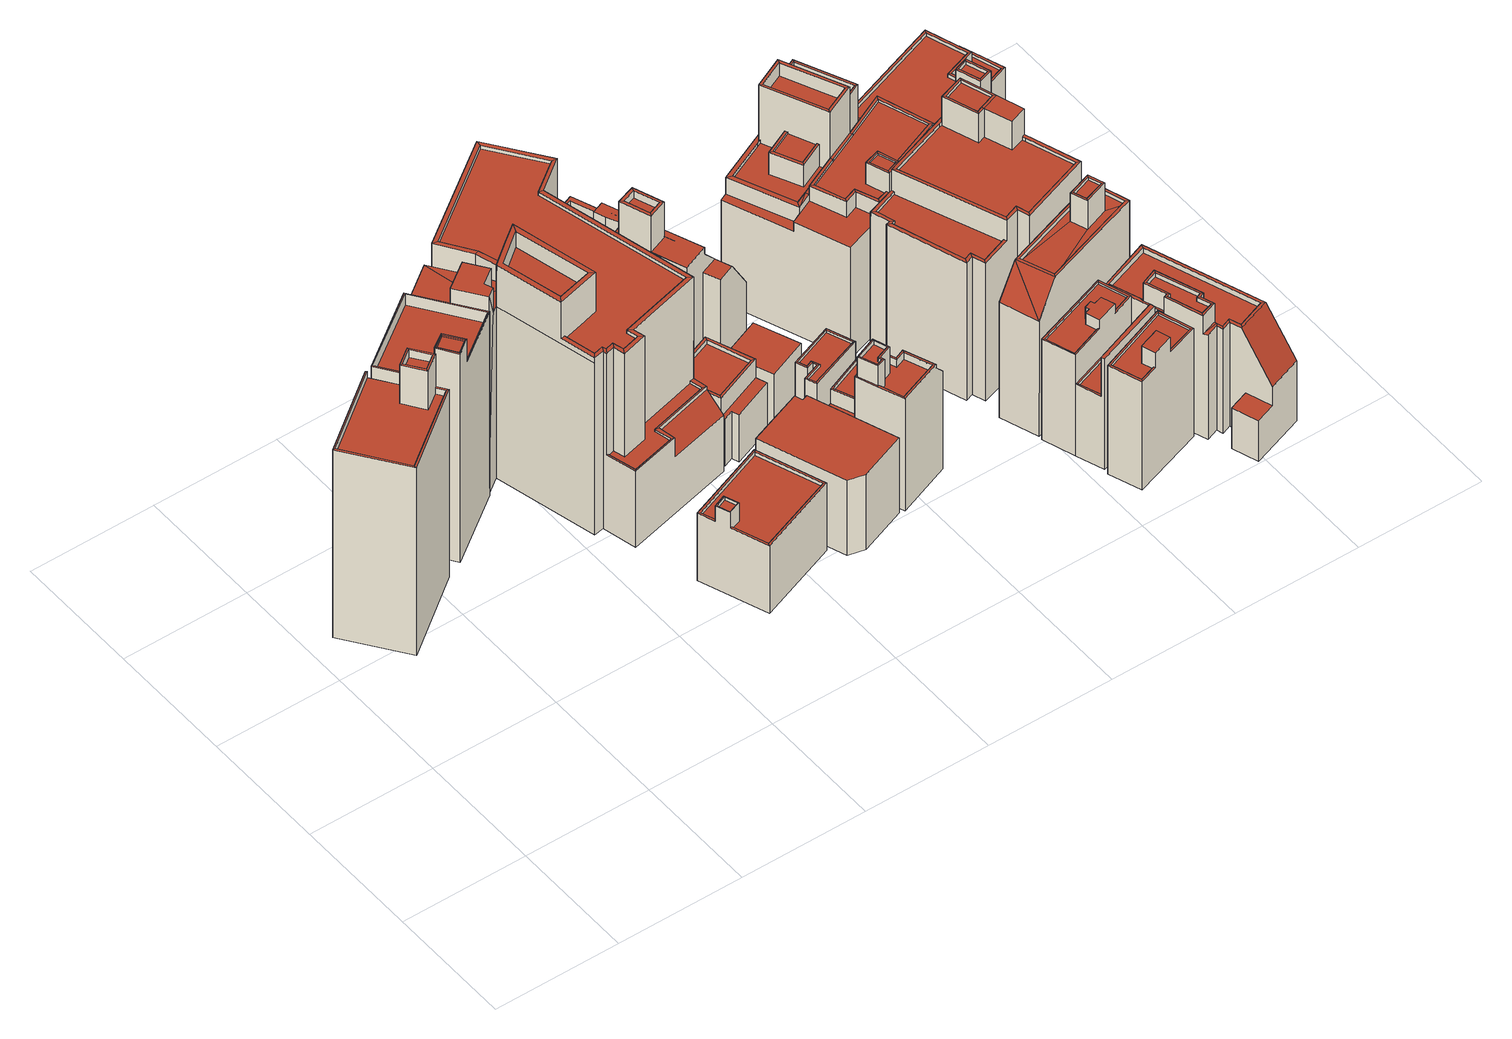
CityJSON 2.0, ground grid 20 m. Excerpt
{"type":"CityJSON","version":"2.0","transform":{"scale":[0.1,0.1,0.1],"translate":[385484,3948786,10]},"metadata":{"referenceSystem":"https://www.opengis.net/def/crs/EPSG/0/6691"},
"CityObjects":{
"building1":{"type":"Building","attributes":{"class":3002,"usage":401,"measuredHeight":33.9,"storeysAboveGround":9,"storeysBelowGround":0,"prefecture":13,"city":13103,"footprintArea":170.11,"fireproofType":1001,"coverageRatio":80,"floorAreaRatio":700,"surveyYear":2021,"urbanPlanType":21,"areaClassificationType":22,"landUseType":212,"districts":"10","detailedUsage":"1210","floodRisk_description":10,"floodRisk_rank":1,"floodRisk_depth":0.01,"floodRisk_adminType":2,"floodRisk_scale":2},"geometry":[{"type":"Solid","lod":"2","boundaries":[[[[0,1,2,3]],[[4,5,6,7]],[[8,9,10,11]],[[12,13,14,15]],[[16,17,18,19,20,21,22,23]],[[7,6,9,8]],[[11,10,5,4]],[[24,25,26,27]],[[28,29,30,31]],[[31,30,12,15]],[[29,28,32,33]],[[5,25,24,6]],[[12,23,22,13]],[[2,1,15,14]],[[10,26,25,5]],[[30,16,23,12]],[[11,4,20,19]],[[1,0,31,15]],[[2,14,13,22,21,7,8,32,28,3]],[[4,7,21,20]],[[19,18,33,32,8,11]],[[9,27,26,10]],[[6,24,27,9]],[[0,3,28,31]],[[33,18,17,29]],[[29,17,16,30]]]],"semantics":{"surfaces":[{"type":"GroundSurface"},{"type":"RoofSurface"},{"type":"WallSurface"}],"values":[[0,1,1,1,1,1,1,1,1,1,1,2,2,2,2,2,2,2,2,2,2,2,2,2,2,2]]}}]},
"building2":{"type":"Building","attributes":{"class":3002,"usage":401,"measuredHeight":31.7,"storeysAboveGround":10,"storeysBelowGround":0,"prefecture":13,"city":13103,"footprintArea":164.44,"fireproofType":1001,"coverageRatio":80,"floorAreaRatio":700,"surveyYear":2021,"urbanPlanType":21,"areaClassificationType":22,"landUseType":212,"districts":"10","detailedUsage":"1210","floodRisk_description":10,"floodRisk_rank":1,"floodRisk_depth":0.04,"floodRisk_adminType":2,"floodRisk_scale":2},"geometry":[{"type":"Solid","lod":"2","boundaries":[[[[34,35,36,37,38,39]],[[40,41,42,43]],[[44,45,46,47]],[[48,49,50,51,52,53,54]],[[55,56,44,41]],[[43,42,47,46]],[[41,44,47,42]],[[57,55,41,40]],[[56,58,45,44]],[[59,60,61,62,63,64,65,66,67,68]],[[45,40,43,46]],[[58,57,40,45]],[[67,48,54,68]],[[55,61,60,52,51,56]],[[38,37,65,64]],[[36,50,49,66,65,37]],[[38,64,63,39]],[[34,39,63,62]],[[51,50,58,56]],[[35,34,62,61,55,57]],[[50,36,35,57,58]],[[49,48,67,66]],[[59,68,54,53]],[[52,60,59,53]]]],"semantics":{"surfaces":[{"type":"GroundSurface"},{"type":"RoofSurface"},{"type":"WallSurface"}],"values":[[0,1,1,1,1,1,1,1,1,1,1,1,2,2,2,2,2,2,2,2,2,2,2,2]]}}]},
"building3":{"type":"Building","attributes":{"class":3002,"usage":401,"measuredHeight":12.1,"storeysAboveGround":3,"storeysBelowGround":0,"prefecture":13,"city":13103,"footprintArea":152.52,"fireproofType":1001,"coverageRatio":60,"floorAreaRatio":400,"surveyYear":2021,"urbanPlanType":21,"areaClassificationType":22,"landUseType":212,"districts":"6","detailedUsage":"1210","floodRisk_description":10,"floodRisk_rank":1,"floodRisk_depth":0.01,"floodRisk_adminType":2,"floodRisk_scale":2},"geometry":[{"type":"Solid","lod":"2","boundaries":[[[[69,70,71,72]],[[73,74,75,76]],[[77,78,79,80]],[[81,82,83,84,85,86,87,88]],[[89,90,91,92]],[[93,94,95,96]],[[97,98,99,100]],[[94,93,101,102]],[[76,75,78,77]],[[80,79,74,73]],[[102,101,90,89]],[[91,103,104,92]],[[72,71,94,102]],[[79,100,99,74]],[[91,87,86,103]],[[104,73,76,95,94,71,70,92]],[[75,98,97,78]],[[96,95,76,77,84,83]],[[93,82,81,101]],[[90,88,87,91]],[[69,72,102,89]],[[78,97,100,79]],[[103,86,85,80,73,104]],[[101,81,88,90]],[[85,84,77,80]],[[70,69,89,92]],[[96,83,82,93]],[[74,99,98,75]]]],"semantics":{"surfaces":[{"type":"GroundSurface"},{"type":"RoofSurface"},{"type":"WallSurface"}],"values":[[0,1,1,1,1,1,1,1,1,1,1,1,2,2,2,2,2,2,2,2,2,2,2,2,2,2,2,2]]}}]},
"building4":{"type":"Building","attributes":{"class":3002,"usage":401,"measuredHeight":31.7,"storeysAboveGround":8,"storeysBelowGround":0,"prefecture":13,"city":13103,"footprintArea":718.17,"fireproofType":1001,"coverageRatio":80,"floorAreaRatio":700,"surveyYear":2021,"urbanPlanType":21,"areaClassificationType":22,"landUseType":212,"districts":"10","detailedUsage":"1210","floodRisk_description":10,"floodRisk_rank":1,"floodRisk_depth":0.03,"floodRisk_adminType":2,"floodRisk_scale":2},"geometry":[{"type":"Solid","lod":"2","boundaries":[[[[105,106,107,108,109,110]],[[106,111,112,113,114,115,116,117,118,119,107]],[[120,121,122,123]],[[124,125,126,127]],[[128,129,130,131]],[[132,133,134,135]],[[136,124,127,137]],[[138,139,140,141]],[[142,143,144,145,146,147,148,149,150,151,152,153,154,155,156,157,158]],[[125,159,160,126]],[[161,162,163,164]],[[163,165,166,164]],[[167,168,123,122]],[[169,121,170]],[[171,136,137,172]],[[139,173,174,175,176,177,140]],[[129,178,179,130]],[[161,180,181,162]],[[182,183,184,185]],[[120,186,187,170,121]],[[165,188,189,166]],[[190,191,192,193]],[[194,195,196,197,198,199,200,201,202,203]],[[204,205,206,207]],[[182,208,209,183]],[[133,171,172,134]],[[191,210,211,192]],[[178,132,135,179]],[[174,138,141,175]],[[212,213,214,215]],[[184,190,193,185]],[[216,217,218,219,220,221]],[[188,128,131,189]],[[213,191,190,214]],[[118,122,121,169,119]],[[128,188,194,203]],[[184,215,214,190]],[[146,180,161,147]],[[115,114,222,170]],[[107,119,169,223]],[[192,211,200,199]],[[177,176,224]],[[216,221,187,186]],[[109,108,125,124]],[[137,157,156,172]],[[203,202,129,128]],[[193,192,199,198]],[[216,186,120,217]],[[174,173,204,207]],[[140,181,180,146,145,141]],[[222,114,113,163,162]],[[110,109,124,136]],[[223,159,125,108,107]],[[225,169,170,177,224]],[[149,148,164,166]],[[116,115,170,187]],[[218,217,120,123]],[[176,175,159,224]],[[187,220,116]],[[152,151,131,130]],[[174,207,206,138]],[[159,225,224]],[[156,155,134,172]],[[150,149,166,189]],[[138,206,205,139]],[[182,185,197,196]],[[215,184,183,112,111,212]],[[139,205,204,173]],[[187,221,220]],[[118,117,167,122]],[[142,158,127,126]],[[201,200,211,210,132,178]],[[160,175,144,143]],[[106,105,171,133]],[[179,153,152,130]],[[150,189,131,151]],[[202,201,178,129]],[[218,123,168,219]],[[209,165,163,113,112,183]],[[196,195,208,182]],[[170,222,162,181,140,177]],[[185,193,198,197]],[[154,153,179,135]],[[220,219,168,167,117,116]],[[105,110,136,171]],[[126,160,143,142]],[[148,147,161,164]],[[145,144,175,141]],[[111,106,133,132,210,191,213,212]],[[175,160,159]],[[155,154,135,134]],[[137,127,158,157]],[[223,169,225,159]],[[208,195,194,188,165,209]]]],"semantics":{"surfaces":[{"type":"GroundSurface"},{"type":"RoofSurface"},{"type":"WallSurface"}],"values":[[0,0,1,1,1,1,1,1,1,1,1,1,1,1,1,1,1,1,1,1,1,1,1,1,1,1,1,1,1,1,1,1,1,2,2,2,2,2,2,2,2,2,2,2,2,2,2,2,2,2,2,2,2,2,2,2,2,2,2,2,2,2,2,2,2,2,2,2,2,2,2,2,2,2,2,2,2,2,2,2,2,2,2,2,2,2,2,2,2,2,2,2,2,2]]}}]},
"building5":{"type":"Building","attributes":{"class":3002,"usage":413,"measuredHeight":15.1,"storeysAboveGround":4,"storeysBelowGround":1,"prefecture":13,"city":13103,"footprintArea":154.56,"fireproofType":1001,"coverageRatio":80,"floorAreaRatio":500,"surveyYear":2021,"urbanPlanType":21,"areaClassificationType":22,"landUseType":211,"districts":"10","detailedUsage":"1230","floodRisk_description":10,"floodRisk_rank":1,"floodRisk_depth":0.01,"floodRisk_adminType":2,"floodRisk_scale":2},"geometry":[{"type":"Solid","lod":"2","boundaries":[[[[226,227,228,229,230,231,232]],[[233,234,235,236,237,238,239]],[[231,230,239,238]],[[230,229,233,239]],[[229,228,234,233]],[[228,227,235,234]],[[226,232,237,236]],[[227,226,236,235]],[[232,231,238,237]]]],"semantics":{"surfaces":[{"type":"GroundSurface"},{"type":"RoofSurface"},{"type":"WallSurface"}],"values":[[0,1,2,2,2,2,2,2,2]]}}]},
"building6":{"type":"Building","attributes":{"class":9999,"usage":461,"measuredHeight":10.4,"storeysAboveGround":9999,"storeysBelowGround":9999,"prefecture":13,"city":13103,"footprintArea":-9999,"fireproofType":1011,"coverageRatio":80,"floorAreaRatio":500,"surveyYear":1,"urbanPlanType":21,"areaClassificationType":22,"landUseType":212,"districts":"10","detailedUsage":"0"},"geometry":[{"type":"Solid","lod":"2","boundaries":[[[[240,241,242,243]],[[244,245,246,247]],[[248,249,250,251,252,253]],[[253,252,245,244,242,241]],[[250,247,246,251]],[[241,240,248,253]],[[247,250,249,243,242,244]],[[240,243,249,248]],[[251,246,245,252]]]],"semantics":{"surfaces":[{"type":"GroundSurface"},{"type":"RoofSurface"},{"type":"WallSurface"}],"values":[[0,1,1,2,2,2,2,2,2]]}}]},
"building7":{"type":"Building","attributes":{"class":9999,"usage":461,"measuredHeight":16.3,"storeysAboveGround":9999,"storeysBelowGround":9999,"prefecture":13,"city":13103,"footprintArea":-9999,"fireproofType":1011,"coverageRatio":80,"floorAreaRatio":700,"surveyYear":1,"urbanPlanType":21,"areaClassificationType":22,"landUseType":212,"districts":"10","detailedUsage":"0"},"geometry":[{"type":"Solid","lod":"2","boundaries":[[[[254,255,256,257]],[[258,259,260,261]],[[258,262,263,259]],[[264,265,263,262]],[[266,267,268,269]],[[261,260,265,264]],[[259,269,268,260]],[[263,266,269,259]],[[260,268,267,265]],[[265,267,266,263]],[[254,257,258,261]],[[256,255,264,262]],[[257,256,262,258]],[[255,254,261,264]]]],"semantics":{"surfaces":[{"type":"GroundSurface"},{"type":"RoofSurface"},{"type":"WallSurface"}],"values":[[0,1,1,1,1,1,2,2,2,2,2,2,2,2]]}}]},
"building8":{"type":"Building","attributes":{"class":3002,"usage":411,"measuredHeight":11.4,"storeysAboveGround":3,"storeysBelowGround":0,"prefecture":13,"city":13103,"footprintArea":77.9,"fireproofType":1001,"coverageRatio":80,"floorAreaRatio":500,"surveyYear":2021,"urbanPlanType":21,"areaClassificationType":22,"landUseType":211,"districts":"10","detailedUsage":"1310"},"geometry":[{"type":"Solid","lod":"2","boundaries":[[[[270,271,272,273,274,275]],[[276,277,278,279,280,281]],[[282,283,284,285]],[[286,287,288,289]],[[285,284,287,286]],[[290,291,292,293]],[[289,288,283,282]],[[271,289,282,276,281,272]],[[288,290,293,283]],[[273,272,281,280]],[[276,282,285,277]],[[287,291,290,288]],[[284,292,291,287]],[[271,270,286,289]],[[275,274,279,278]],[[286,270,275,278,277,285]],[[274,273,280,279]],[[283,293,292,284]]]],"semantics":{"surfaces":[{"type":"GroundSurface"},{"type":"RoofSurface"},{"type":"WallSurface"}],"values":[[0,1,1,1,1,1,1,2,2,2,2,2,2,2,2,2,2,2]]}}]},
"building9":{"type":"Building","attributes":{"class":3002,"usage":401,"measuredHeight":17.4,"storeysAboveGround":6,"storeysBelowGround":1,"prefecture":13,"city":13103,"footprintArea":53.64,"fireproofType":1001,"coverageRatio":80,"floorAreaRatio":700,"surveyYear":2021,"urbanPlanType":21,"areaClassificationType":22,"landUseType":212,"districts":"10","detailedUsage":"1210","floodRisk_description":10,"floodRisk_rank":1,"floodRisk_depth":0.04,"floodRisk_adminType":2,"floodRisk_scale":2},"geometry":[{"type":"Solid","lod":"2","boundaries":[[[[294,295,296,297,298,299]],[[300,301,302,303]],[[304,305,306,307]],[[307,306,308,309]],[[310,311,312,313,314,315,316,317,318,319]],[[320,304,307,321]],[[313,308,306,305,314]],[[296,295,301,300]],[[312,309,308,313]],[[310,303,302]],[[309,312,311,307]],[[295,294,317,316,302,301]],[[300,303,310,297,296]],[[314,305,304,320,322,315]],[[294,299,318,317]],[[321,310,302,316,315,322,320]],[[299,298,319,318]],[[310,319,298,297]],[[307,311,310,321]]]],"semantics":{"surfaces":[{"type":"GroundSurface"},{"type":"RoofSurface"},{"type":"WallSurface"}],"values":[[0,1,1,1,1,1,2,2,2,2,2,2,2,2,2,2,2,2,2]]}}]},
"building10":{"type":"Building","attributes":{"class":3002,"usage":401,"measuredHeight":23.3,"storeysAboveGround":8,"storeysBelowGround":1,"prefecture":13,"city":13103,"footprintArea":172.93,"fireproofType":1001,"coverageRatio":80,"floorAreaRatio":700,"surveyYear":2021,"urbanPlanType":21,"areaClassificationType":22,"landUseType":212,"districts":"10","detailedUsage":"1210","floodRisk_description":10,"floodRisk_rank":1,"floodRisk_depth":0.04,"floodRisk_adminType":2,"floodRisk_scale":2},"geometry":[{"type":"Solid","lod":"2","boundaries":[[[[323,324,325,326,327,328,329,330,331]],[[332,333,334,335]],[[336,337,338,339]],[[340,341,342,343,344,345,346]],[[347,348,349,350]],[[344,351,352,345]],[[335,334,348,347]],[[353,339,338,354]],[[350,349,333,332]],[[355,356,357,358]],[[359,360,361,342,341]],[[337,362,363,338]],[[339,364,336]],[[365,340,346,366,352,351]],[[353,354,327,326]],[[332,335,345,352]],[[333,349,358,357]],[[330,329,343,342]],[[363,362,359,341,340,365]],[[335,347,346,345]],[[356,355,348,334]],[[325,324,336,364]],[[350,332,352,366]],[[323,331,361,360]],[[353,326,325,364,339]],[[329,328,351,344,343]],[[360,359,362,337,336,324,323]],[[354,338,363,365,351,328,327]],[[331,330,342,361]],[[347,350,366,346]],[[349,348,355,358]],[[357,356,334,333]]]],"semantics":{"surfaces":[{"type":"GroundSurface"},{"type":"RoofSurface"},{"type":"WallSurface"}],"values":[[0,1,1,1,1,1,1,1,1,1,1,1,1,1,2,2,2,2,2,2,2,2,2,2,2,2,2,2,2,2,2,2]]}}]},
"building11":{"type":"Building","attributes":{"class":3002,"usage":413,"measuredHeight":15.3,"storeysAboveGround":5,"storeysBelowGround":0,"prefecture":13,"city":13103,"footprintArea":41.5,"fireproofType":1001,"coverageRatio":80,"floorAreaRatio":500,"surveyYear":2021,"urbanPlanType":21,"areaClassificationType":22,"landUseType":211,"districts":"10","detailedUsage":"1230","floodRisk_description":10,"floodRisk_rank":1,"floodRisk_depth":0.02,"floodRisk_adminType":2,"floodRisk_scale":2},"geometry":[{"type":"Solid","lod":"2","boundaries":[[[[367,368,369,370,371,372,373,374]],[[375,376,377,378]],[[379,380,381,382]],[[382,381,383,384]],[[385,386,380,379]],[[387,388,389,390,391,392,393,394]],[[378,377,395,396]],[[396,395,386,385]],[[397,398,376,375]],[[397,384,383,398]],[[395,387,394,386]],[[386,394,393,380]],[[374,373,385,379]],[[383,391,390,398]],[[372,371,378,396]],[[367,374,379,382]],[[398,390,389,376]],[[368,367,382,384]],[[371,370,375,378]],[[377,388,387,395]],[[369,368,384,397]],[[370,369,397,375]],[[373,372,396,385]],[[376,389,388,377]],[[381,392,391,383]],[[380,393,392,381]]]],"semantics":{"surfaces":[{"type":"GroundSurface"},{"type":"RoofSurface"},{"type":"WallSurface"}],"values":[[0,1,1,1,1,1,1,1,1,1,2,2,2,2,2,2,2,2,2,2,2,2,2,2,2,2]]}}]},
"building12":{"type":"Building","attributes":{"class":9999,"usage":461,"measuredHeight":12.4,"storeysAboveGround":9999,"storeysBelowGround":9999,"prefecture":13,"city":13103,"footprintArea":-9999,"fireproofType":1011,"coverageRatio":80,"floorAreaRatio":500,"surveyYear":1,"urbanPlanType":21,"areaClassificationType":22,"landUseType":212,"districts":"10","detailedUsage":"0","floodRisk_description":10,"floodRisk_rank":1,"floodRisk_depth":0.02,"floodRisk_adminType":2,"floodRisk_scale":2},"geometry":[{"type":"Solid","lod":"2","boundaries":[[[[399,400,401,402,403,404,405,406,407,408,409,410,411,412,413,414,415,416,417,418]],[[417,416,419,420,407,406,405,404,403,402,401,400,399,418]],[[421,419,416,415,414,413]],[[421,413,412,422]],[[422,412,411,410,409,408,407,420]],[[423,424,425,426]],[[427,428,429,430]],[[431,432,433,434]],[[430,429,432,431]],[[435,436,437,438]],[[434,433,428,427]],[[432,437,436,433]],[[428,435,438,429]],[[421,422,427,430]],[[421,430,431,424,423,419]],[[429,438,437,432]],[[425,424,431,434]],[[433,436,435,428]],[[420,419,423,426]],[[427,422,420,426,425,434]]]],"semantics":{"surfaces":[{"type":"GroundSurface"},{"type":"RoofSurface"},{"type":"WallSurface"}],"values":[[0,0,0,0,0,1,1,1,1,1,1,2,2,2,2,2,2,2,2,2]]}}]},
"building13":{"type":"Building","attributes":{"class":3002,"usage":413,"measuredHeight":19.5,"storeysAboveGround":6,"storeysBelowGround":1,"prefecture":13,"city":13103,"footprintArea":70.13,"fireproofType":1001,"coverageRatio":80,"floorAreaRatio":500,"surveyYear":2021,"urbanPlanType":21,"areaClassificationType":22,"landUseType":211,"districts":"10","detailedUsage":"1230","floodRisk_description":10,"floodRisk_rank":1,"floodRisk_depth":0.01,"floodRisk_adminType":2,"floodRisk_scale":2},"geometry":[{"type":"Solid","lod":"2","boundaries":[[[[439,440,441,442,443,444,445]],[[446,447,448,449]],[[450,451,452,453,454,455]],[[456,457,458,459,460,461]],[[462,463,464,465]],[[466,467,468]],[[469,470,457,456]],[[471,472,473,464,463,474]],[[475,476,461,460]],[[462,465,477,478]],[[468,479,466]],[[480,481,482,483]],[[474,476,475,471]],[[484,483,482,485]],[[449,448,486,487]],[[488,489,490,491,492,493,494,495,496,497,498,499]],[[487,486,481,480]],[[478,477,470,469]],[[484,485,447,446]],[[494,493,484,446]],[[482,451,450,485]],[[458,496,495,459]],[[472,491,490,473]],[[445,444,468,467]],[[447,455,454,448]],[[462,478,479,443,442]],[[441,440,476,474,463]],[[486,453,452,481]],[[477,499,498,470]],[[457,497,496,458]],[[459,495,494,446,449,460]],[[485,450,455,447]],[[487,480,471,475]],[[440,439,456,461,476]],[[456,439,445,467,466,469]],[[473,490,489,464]],[[464,489,488,465]],[[448,454,453,486]],[[449,487,475,460]],[[442,441,463,462]],[[465,488,499,477]],[[479,478,469,466]],[[468,444,443,479]],[[492,491,472,471,480,483]],[[493,492,483,484]],[[481,452,451,482]],[[470,498,497,457]]]],"semantics":{"surfaces":[{"type":"GroundSurface"},{"type":"RoofSurface"},{"type":"WallSurface"}],"values":[[0,1,1,1,1,1,1,1,1,1,1,1,1,1,1,1,1,1,1,2,2,2,2,2,2,2,2,2,2,2,2,2,2,2,2,2,2,2,2,2,2,2,2,2,2,2,2]]}}]},
"building14":{"type":"Building","attributes":{"class":3001,"usage":413,"measuredHeight":9.6,"storeysAboveGround":2,"storeysBelowGround":0,"prefecture":13,"city":13103,"footprintArea":46.14,"fireproofType":1001,"coverageRatio":80,"floorAreaRatio":500,"surveyYear":2021,"urbanPlanType":21,"areaClassificationType":22,"landUseType":211,"districts":"10","detailedUsage":"1230","floodRisk_description":10,"floodRisk_rank":1,"floodRisk_depth":0.02,"floodRisk_adminType":2,"floodRisk_scale":2},"geometry":[{"type":"Solid","lod":"2","boundaries":[[[[500,501,502,503]],[[504,505,506,507]],[[502,501,504,507]],[[500,503,506,505]],[[503,502,507,506]],[[501,500,505,504]]]],"semantics":{"surfaces":[{"type":"GroundSurface"},{"type":"RoofSurface"},{"type":"WallSurface"}],"values":[[0,1,2,2,2,2]]}}]},
"building15":{"type":"Building","attributes":{"class":3002,"usage":402,"measuredHeight":13.2,"storeysAboveGround":4,"storeysBelowGround":0,"prefecture":13,"city":13103,"footprintArea":53.34,"fireproofType":1001,"coverageRatio":80,"floorAreaRatio":500,"surveyYear":2021,"urbanPlanType":21,"areaClassificationType":22,"landUseType":212,"districts":"10","detailedUsage":"1242","floodRisk_description":10,"floodRisk_rank":1,"floodRisk_depth":0.02,"floodRisk_adminType":2,"floodRisk_scale":2},"geometry":[{"type":"Solid","lod":"2","boundaries":[[[[508,509,510,511]],[[512,513,514,515]],[[516,517,518,519]],[[515,520,521,522]],[[523,524,525,526]],[[512,527,528,513]],[[514,520,515]],[[512,526,525,527]],[[515,523,526,512]],[[509,508,518,517]],[[528,519,518,508,511,513]],[[521,520,510,509,517,516]],[[522,524,523,515]],[[511,510,520,514,513]],[[516,519,528,527,525,524,522,521]]]],"semantics":{"surfaces":[{"type":"GroundSurface"},{"type":"RoofSurface"},{"type":"WallSurface"}],"values":[[0,1,1,1,1,1,1,2,2,2,2,2,2,2,2]]}}]},
"building16":{"type":"Building","attributes":{"class":3002,"usage":422,"measuredHeight":19.6,"storeysAboveGround":6,"storeysBelowGround":1,"prefecture":13,"city":13103,"footprintArea":69.75,"fireproofType":1001,"coverageRatio":80,"floorAreaRatio":500,"surveyYear":2021,"urbanPlanType":21,"areaClassificationType":22,"landUseType":214,"districts":"10","detailedUsage":"1131","floodRisk_description":10,"floodRisk_rank":1,"floodRisk_depth":0.1,"floodRisk_adminType":2,"floodRisk_scale":2},"geometry":[{"type":"Solid","lod":"2","boundaries":[[[[529,530,531,532]],[[533,534,535,536,537,538,539,540,541,542]],[[543,544,545,546]],[[546,545,547,548]],[[543,549,550,551,544]],[[552,553,554,555]],[[548,547,556,557]],[[558,557,556,559,560]],[[554,553,536,535]],[[530,529,546,548]],[[558,552,555,549,543,532,531,557]],[[531,530,548,557]],[[550,534,533,551]],[[550,549,555,554,535,534]],[[529,532,543,546]],[[536,553,552,558,560,537]],[[556,539,538,559]],[[547,540,539,556]],[[559,538,537,560]],[[545,541,540,547]],[[544,542,541,545]],[[551,533,542,544]]]],"semantics":{"surfaces":[{"type":"GroundSurface"},{"type":"RoofSurface"},{"type":"WallSurface"}],"values":[[0,1,1,1,1,1,1,1,2,2,2,2,2,2,2,2,2,2,2,2,2,2]]}}]},
"building17":{"type":"Building","attributes":{"class":3002,"usage":401,"measuredHeight":17.7,"storeysAboveGround":5,"storeysBelowGround":0,"prefecture":13,"city":13103,"footprintArea":68.46,"fireproofType":1001,"coverageRatio":80,"floorAreaRatio":500,"surveyYear":2021,"urbanPlanType":21,"areaClassificationType":22,"landUseType":212,"districts":"10","detailedUsage":"1210","floodRisk_description":10,"floodRisk_rank":1,"floodRisk_depth":0.01,"floodRisk_adminType":2,"floodRisk_scale":2},"geometry":[{"type":"Solid","lod":"2","boundaries":[[[[561,562,510,563]],[[564,565,566,567,568,569,570,571,572,573,574,575,576]],[[577,578,579,580]],[[580,579,581,582]],[[581,583,584,582]],[[585,586,587,588,589,590,591,592]],[[593,594,595,596,597]],[[595,594,578,577]],[[597,576,575,593]],[[594,574,573,578]],[[584,591,590,596,595,510,562,582]],[[568,567,586,585]],[[579,572,571,581]],[[587,586,567,566]],[[562,561,580,582]],[[588,587,566,565]],[[569,592,591,584,583,570]],[[561,563,577,580]],[[581,571,570,583]],[[589,588,565,564]],[[578,573,572,579]],[[563,510,595,577]],[[593,575,574,594]],[[585,592,569,568]],[[597,596,590,589,564,576]]]],"semantics":{"surfaces":[{"type":"GroundSurface"},{"type":"RoofSurface"},{"type":"WallSurface"}],"values":[[0,1,1,1,1,1,1,1,2,2,2,2,2,2,2,2,2,2,2,2,2,2,2,2,2]]}}]},
"building18":{"type":"Building","attributes":{"class":3002,"usage":402,"measuredHeight":22.9,"storeysAboveGround":6,"storeysBelowGround":1,"prefecture":13,"city":13103,"footprintArea":224.97,"fireproofType":1001,"coverageRatio":80,"floorAreaRatio":500,"surveyYear":2021,"urbanPlanType":21,"areaClassificationType":22,"landUseType":212,"districts":"10","detailedUsage":"1242","floodRisk_description":10,"floodRisk_rank":1,"floodRisk_depth":0.09,"floodRisk_adminType":2,"floodRisk_scale":2},"geometry":[{"type":"Solid","lod":"2","boundaries":[[[[598,599,600,601,602,603,604,605,606,607]],[[608,609,610,611]],[[612,613,614,615]],[[616,617,618,619]],[[620,621,622,623]],[[624,625,626,627]],[[628,629,630]],[[631,632,633,634]],[[635,636,637,638,639,640,641]],[[642,643,644,645]],[[646,647,648,649]],[[650,651,652,653,654,655,656,657,658,659,660,661]],[[662,663,664,665]],[[666,667,668,669]],[[670,671,672,673]],[[674,675,676,677]],[[611,610,621,620]],[[678,679,680,681]],[[682,683,684]],[[685,658,657]],[[686,687,668,667]],[[664,663,688,689]],[[632,631,690,691]],[[692,693,694,695,696,697,698,699,700]],[[701,702,687,686]],[[703,704,705,706,707,708,709,710,711,712,713,714,715,716]],[[717,718,642,645]],[[684,628,682]],[[719,720,721,722]],[[723,724,679,678]],[[725,726,724,723]],[[701,674,677,702]],[[618,727,728,619]],[[718,717,729,730]],[[630,629,656,655]],[[630,682,628]],[[616,666,669,617]],[[681,680,726,725]],[[690,731,732,691]],[[623,622,609,608]],[[662,665,676,675]],[[733,734,735,736]],[[609,613,612,610]],[[665,710,709,676]],[[638,675,674,682,639]],[[679,721,720,680]],[[606,605,654,653]],[[622,614,613,609]],[[610,612,615,621]],[[689,688,678,681,713,712]],[[718,673,672,642]],[[624,627,641,640]],[[714,725,723,728,727,715]],[[669,704,703,617]],[[657,695,694,685]],[[655,625,624,640,630]],[[700,699,729,717]],[[608,611,659,658]],[[617,703,716,618]],[[728,723,678,688,663,636,635,603,602,619]],[[618,716,715,727]],[[681,725,714,713]],[[642,672,671,643]],[[702,707,706,687]],[[697,629,628,684,698]],[[602,601,616,619]],[[667,607,606,653,652,686]],[[599,598,735,734]],[[687,706,705,668]],[[645,644,693,692]],[[668,705,704,669]],[[729,699,698,684,683,701,623,608,658,685,694,693,644,643,671,670,730]],[[680,720,719,726]],[[691,732,651,650]],[[633,632,661,660]],[[717,645,692,700]],[[689,712,711,664]],[[656,696,695,657]],[[664,711,710,665]],[[736,735,598,607,667,666]],[[635,641,627,626,604,603]],[[677,708,707,702]],[[690,648,647,731]],[[616,601,600,733,736,666]],[[636,663,662,637]],[[637,662,675,638]],[[701,683,682,674]],[[676,709,708,677]],[[686,652,651,732,731,647,646,634,633,660,659,611,620]],[[629,697,696,656]],[[730,670,673,718]],[[621,615,614,622]],[[632,691,650,661]],[[654,605,604,626,625,655]],[[600,599,734,733]],[[726,719,722,724]],[[631,649,648,690]],[[686,620,623,701]],[[634,646,649,631]],[[640,639,682,630]],[[724,722,721,679]]]],"semantics":{"surfaces":[{"type":"GroundSurface"},{"type":"RoofSurface"},{"type":"WallSurface"}],"values":[[0,1,1,1,1,1,1,1,1,1,1,1,1,1,1,1,1,1,1,1,1,1,1,1,1,1,1,1,1,1,1,1,1,1,1,1,1,1,1,1,1,1,2,2,2,2,2,2,2,2,2,2,2,2,2,2,2,2,2,2,2,2,2,2,2,2,2,2,2,2,2,2,2,2,2,2,2,2,2,2,2,2,2,2,2,2,2,2,2,2,2,2,2,2,2,2,2,2,2,2,2]]}}]},
"building19":{"type":"Building","attributes":{"class":3002,"usage":401,"measuredHeight":25.4,"storeysAboveGround":7,"storeysBelowGround":1,"prefecture":13,"city":13103,"footprintArea":128.7,"fireproofType":1001,"coverageRatio":80,"floorAreaRatio":500,"surveyYear":2021,"urbanPlanType":21,"areaClassificationType":22,"landUseType":212,"districts":"10","detailedUsage":"1210","floodRisk_description":10,"floodRisk_rank":1,"floodRisk_depth":0.02,"floodRisk_adminType":2,"floodRisk_scale":2},"geometry":[{"type":"Solid","lod":"2","boundaries":[[[[737,738,739,740,741,742,743,744]],[[745,746,747,748]],[[749,750,751,752]],[[753,754,755,756]],[[757,758,759,760]],[[761,746,762,763]],[[764,765,766,767]],[[768,769,770]],[[770,771,766,765]],[[756,755,760,759]],[[757,754,753,758]],[[770,772,768]],[[773,769,752,751]],[[746,761,774]],[[775,776,777,778]],[[764,767,779,780]],[[781,780,779,782]],[[746,774,747]],[[773,771,770,769]],[[745,748,783]],[[781,782,750,749]],[[784,763,762,785]],[[785,745,783,786,784]],[[760,775,778,757]],[[764,780,740,739]],[[784,771,773,763]],[[783,767,766,786]],[[737,744,768,772]],[[781,749,742,741]],[[763,773,751,761]],[[779,748,747,782]],[[785,756,759,745]],[[772,770,765,738,737]],[[748,779,767,783]],[[757,778,777,754]],[[750,774,761,751]],[[753,756,785,762]],[[780,781,741,740]],[[758,753,762,746]],[[765,764,739,738]],[[774,750,782,747]],[[755,776,775,760]],[[743,742,749,752]],[[754,777,776,755]],[[771,784,786,766]],[[768,744,743,752,769]],[[759,758,746,745]]]],"semantics":{"surfaces":[{"type":"GroundSurface"},{"type":"RoofSurface"},{"type":"WallSurface"}],"values":[[0,1,1,1,1,1,1,1,1,1,1,1,1,1,1,1,1,1,1,1,1,1,1,2,2,2,2,2,2,2,2,2,2,2,2,2,2,2,2,2,2,2,2,2,2,2,2]]}}]},
"building20":{"type":"Building","attributes":{"class":3002,"usage":401,"measuredHeight":28.5,"storeysAboveGround":7,"storeysBelowGround":0,"prefecture":13,"city":13103,"footprintArea":380,"fireproofType":1001,"coverageRatio":80,"floorAreaRatio":500,"surveyYear":2021,"urbanPlanType":21,"areaClassificationType":22,"landUseType":212,"districts":"10","detailedUsage":"1210","floodRisk_description":10,"floodRisk_rank":1,"floodRisk_depth":0.03,"floodRisk_adminType":2,"floodRisk_scale":2},"geometry":[{"type":"Solid","lod":"2","boundaries":[[[[787,788,789,790,791,792,793,794,795,796]],[[797,798,799,800]],[[801,802,803,804]],[[805,798,797,806]],[[807,808,809,810]],[[811,812,813,814]],[[815,816,817,818,819,820,821,822]],[[823,824,825,826]],[[827,828,829,830]],[[831,832,812,811]],[[804,803,833,834]],[[835,836,825,824]],[[804,834,808,807]],[[837,838,839,840,841,842,843,844,845,846,847,848]],[[849,850,851,852]],[[823,826,832,831]],[[853,854,851,850]],[[810,809,855,856]],[[856,855,833,803]],[[857,858,814,813]],[[849,852,827,830]],[[805,806,854,853]],[[859,836,835,860,861]],[[862,863,864,865,866]],[[789,788,835,824]],[[831,811,829,828,821,820,800,799]],[[852,815,822,827]],[[808,866,865,809]],[[833,863,862,834]],[[812,847,846,813]],[[796,830,829,811,814,787]],[[803,802,860,835,788,787,814,858,856]],[[795,794,850,849]],[[832,848,847,812]],[[790,789,824,823]],[[851,816,815,852]],[[855,864,863,833]],[[801,804,843,842]],[[825,838,837,826]],[[792,791,798,805]],[[796,795,849,830]],[[809,865,864,855]],[[836,839,838,825]],[[797,819,818,806]],[[810,856,858,857]],[[794,793,853,850]],[[861,860,802,801,842,841]],[[854,817,816,851]],[[861,841,840,859]],[[790,823,831,799,798,791]],[[844,807,810,857,845]],[[844,843,804,807]],[[827,822,821,828]],[[834,862,866,808]],[[800,820,819,797]],[[859,840,839,836]],[[793,792,805,853]],[[806,818,817,854]],[[826,837,848,832]],[[813,846,845,857]]]],"semantics":{"surfaces":[{"type":"GroundSurface"},{"type":"RoofSurface"},{"type":"WallSurface"}],"values":[[0,1,1,1,1,1,1,1,1,1,1,1,1,1,1,1,1,1,1,1,1,1,1,1,2,2,2,2,2,2,2,2,2,2,2,2,2,2,2,2,2,2,2,2,2,2,2,2,2,2,2,2,2,2,2,2,2,2,2,2]]}}]},
"building21":{"type":"Building","attributes":{"class":3001,"usage":461,"measuredHeight":8.1,"storeysAboveGround":9999,"storeysBelowGround":9999,"prefecture":13,"city":13103,"footprintArea":-9999,"fireproofType":1011,"coverageRatio":80,"floorAreaRatio":500,"surveyYear":1,"urbanPlanType":21,"areaClassificationType":22,"landUseType":212,"districts":"10","detailedUsage":"0","floodRisk_description":10,"floodRisk_rank":1,"floodRisk_depth":0.03,"floodRisk_adminType":2,"floodRisk_scale":2},"geometry":[{"type":"Solid","lod":"2","boundaries":[[[[867,868,869,870]],[[871,872,873,874]],[[867,870,874,873]],[[869,868,872,871]],[[868,867,873,872]],[[870,869,871,874]]]],"semantics":{"surfaces":[{"type":"GroundSurface"},{"type":"RoofSurface"},{"type":"WallSurface"}],"values":[[0,1,2,2,2,2]]}}]},
"building22":{"type":"Building","attributes":{"class":3002,"usage":402,"measuredHeight":18.1,"storeysAboveGround":5,"storeysBelowGround":1,"prefecture":13,"city":13103,"footprintArea":193.71,"fireproofType":1001,"coverageRatio":80,"floorAreaRatio":500,"surveyYear":2021,"urbanPlanType":21,"areaClassificationType":22,"landUseType":212,"districts":"10","detailedUsage":"1242","floodRisk_description":10,"floodRisk_rank":1,"floodRisk_depth":0.02,"floodRisk_adminType":2,"floodRisk_scale":2},"geometry":[{"type":"Solid","lod":"2","boundaries":[[[[875,876,877,878,879,880,881,882,883,884,885,886]],[[887,888,889,890]],[[891,892,893,894,895,896,897,898,899,900,901,902,903,904]],[[905,906,907,908]],[[909,910,911,912]],[[913,914,915,916]],[[889,917,918,890]],[[919,920,921,922]],[[923,924,925,926]],[[908,907,911,910]],[[916,915,927,928]],[[929,930,931]],[[909,912,918,917]],[[926,925,932,933]],[[913,933,932,914]],[[928,927,921,920]],[[934,887,890]],[[935,936,906,905]],[[935,937,938,930,929,936]],[[910,939,940,908]],[[941,942,943,944,945,946,947,948]],[[919,922,924,923]],[[949,950,951,952]],[[949,952,939,910,909,882,881]],[[894,893,926,933]],[[881,880,950,949]],[[929,891,904,936]],[[878,940,939,952,951,879]],[[885,888,887,928,920,886]],[[890,898,897,934]],[[914,947,946,915]],[[924,942,941,925]],[[931,930,923,926,893,892]],[[936,904,903,906]],[[919,923,930,938]],[[911,901,900,912]],[[906,903,902,907]],[[877,876,935,905]],[[896,895,913,916]],[[940,878,877,905,908]],[[918,899,898,890]],[[927,945,944,921]],[[931,892,891,929]],[[922,943,942,924]],[[915,946,945,927]],[[880,879,951,950]],[[934,897,896,916,928,887]],[[883,882,909,917]],[[921,944,943,922]],[[895,894,933,913]],[[932,948,947,914]],[[885,884,889,888]],[[937,875,886,920,919,938]],[[907,902,901,911]],[[876,875,937,935]],[[925,941,948,932]],[[884,883,917,889]],[[912,900,899,918]]]],"semantics":{"surfaces":[{"type":"GroundSurface"},{"type":"RoofSurface"},{"type":"WallSurface"}],"values":[[0,1,1,1,1,1,1,1,1,1,1,1,1,1,1,1,1,1,1,1,1,1,1,2,2,2,2,2,2,2,2,2,2,2,2,2,2,2,2,2,2,2,2,2,2,2,2,2,2,2,2,2,2,2,2,2,2,2]]}}]},
"building23":{"type":"Building","attributes":{"class":3002,"usage":401,"measuredHeight":16,"storeysAboveGround":5,"storeysBelowGround":0,"prefecture":13,"city":13103,"footprintArea":279.35,"fireproofType":1001,"coverageRatio":80,"floorAreaRatio":500,"surveyYear":2021,"urbanPlanType":21,"areaClassificationType":22,"landUseType":212,"districts":"10","detailedUsage":"1210","floodRisk_description":10,"floodRisk_rank":1,"floodRisk_depth":0.03,"floodRisk_adminType":2,"floodRisk_scale":2},"geometry":[{"type":"Solid","lod":"2","boundaries":[[[[953,954,955,956,957,958]],[[959,960,961,962]],[[963,964,960,959]],[[965,966,964,963]],[[967,968,969,970,971,972,973,974]],[[975,962,961,976]],[[977,978,979,980]],[[981,982,983,984]],[[985,986,987,988]],[[977,989,990,978]],[[991,992,993,994]],[[984,983,986,985]],[[995,996,997,998]],[[966,965,999,1000]],[[1001,1002,975,976]],[[988,987,982,981]],[[954,953,979,978]],[[986,991,994,987]],[[960,971,970,961]],[[995,980,979,953,958,963,959,996]],[[966,973,972,964]],[[982,993,992,983]],[[987,994,993,982]],[[1000,974,973,966]],[[990,962,975,955,954,978]],[[1001,968,967,984,985,1002]],[[958,957,965,963]],[[976,969,968,1001]],[[980,995,998,977]],[[1000,999,981,984,967,974]],[[956,988,981,999,965,957]],[[955,975,1002,985,988,956]],[[977,998,997,989]],[[996,959,962,990,989,997]],[[961,970,969,976]],[[983,992,991,986]],[[964,972,971,960]]]],"semantics":{"surfaces":[{"type":"GroundSurface"},{"type":"RoofSurface"},{"type":"WallSurface"}],"values":[[0,1,1,1,1,1,1,1,1,1,1,1,1,1,1,1,2,2,2,2,2,2,2,2,2,2,2,2,2,2,2,2,2,2,2,2,2]]}}]}
},
"vertices":[
[71,328,69],[4,420,69],[124,509,69],[191,417,69],[131,444,474],[135,443,474],[157,459,474],[157,463,474],[180,432,474],[176,433,474],[154,417,474],[153,412,474],[8,420,414],[126,507,414],[124,509,414],[4,420,414],[71,333,403],[187,418,403],[178,430,403],[153,412,403],[131,444,403],[157,463,403],[126,507,403],[8,420,403],[157,459,460],[135,443,460],[154,417,460],[176,433,460],[191,417,414],[187,418,414],[71,333,414],[71,328,414],[180,432,414],[178,430,414],
[324,507,66],[220,432,66],[200,461,66],[189,453,66],[141,519,66],[256,601,66],[221,435,449],[241,449,449],[241,449,446],[221,435,446],[222,475,449],[203,461,449],[203,461,446],[222,475,446],[144,519,384],[191,454,384],[200,461,384],[223,477,384],[242,450,384],[321,507,384],[256,598,384],[243,449,449],[223,477,449],[220,432,449],[200,461,449],[321,507,404],[242,450,404],[243,449,404],[324,507,404],[256,601,404],[141,519,404],[189,453,404],[191,454,404],[144,519,404],[256,598,404],
[615,168,61],[487,121,61],[448,225,61],[577,273,61],[466,178,213],[467,179,213],[460,198,213],[458,199,213],[478,207,213],[478,205,213],[485,186,213],[486,185,213],[575,269,179],[452,223,179],[461,200,179],[478,207,179],[486,185,179],[469,179,179],[489,125,179],[611,170,179],[615,168,185],[611,170,185],[489,125,185],[487,121,185],[452,223,185],[448,225,185],[458,199,185],[461,200,185],[478,205,207],[460,198,207],[467,179,207],[485,186,207],[575,269,185],[577,273,185],[469,179,185],[466,178,185],
[576,696,55],[527,660,55],[402,569,55],[387,621,55],[353,670,55],[512,784,55],[599,368,55],[425,326,55],[412,379,55],[396,376,55],[357,536,55],[332,518,55],[267,609,55],[328,653,55],[392,562,55],[365,558,370],[392,563,370],[328,653,370],[342,590,370],[353,670,380],[387,621,380],[393,623,380],[362,668,380],[432,359,380],[472,369,380],[464,374,380],[436,367,380],[587,417,380],[527,660,380],[520,662,380],[579,422,380],[512,784,380],[511,775,380],[443,453,446],[389,440,446],[383,431,446],[452,448,446],[393,623,374],[409,575,374],[419,583,374],[452,448,374],[389,432,374],[401,383,374],[416,387,374],[418,381,374],[431,384,374],[436,367,374],[464,374,374],[460,392,374],[579,422,374],[520,662,374],[568,697,374],[511,775,374],[362,668,374],[402,569,380],[409,575,380],[401,383,380],[396,376,380],[412,379,380],[416,387,380],[413,373,380],[418,381,380],[267,609,370],[301,561,370],[392,562,370],[357,536,370],[576,696,380],[568,697,380],[366,533,446],[414,570,446],[419,583,446],[392,563,446],[357,536,446],[467,387,380],[460,392,380],[389,432,380],[383,431,380],[427,329,194],[425,326,194],[502,345,194],[497,346,194],[341,541,370],[346,528,370],[427,377,380],[431,384,380],[497,371,194],[592,395,194],[585,396,194],[491,373,194],[427,377,190],[415,374,190],[427,329,190],[497,346,190],[491,373,190],[585,396,190],[580,416,190],[467,387,190],[472,369,190],[432,359,190],[366,533,417],[389,440,417],[443,453,417],[414,570,417],[415,374,194],[413,373,194],[587,417,194],[580,416,194],[599,368,158],[592,395,188],[497,371,188],[502,345,158],[341,541,417],[365,558,417],[342,590,417],[301,561,417],[332,518,417],[346,528,417],[396,376,370],[402,569,370],[392,562,395],[392,562,377],
[742,180,43],[668,153,43],[642,159,43],[593,291,43],[680,323,43],[684,311,43],[693,314,43],[593,291,181],[642,159,181],[668,153,181],[742,180,181],[693,314,181],[684,311,181],[680,323,181],
[583,487,48],[610,497,48],[619,473,48],[583,459,48],[619,473,141],[611,495,141],[587,486,141],[586,460,141],[583,487,150],[583,459,150],[586,460,150],[587,486,150],[611,495,150],[610,497,150],
[557,605,48],[539,629,48],[570,646,48],[581,619,48],[581,619,246],[579,620,246],[557,608,246],[557,605,246],[570,646,246],[569,643,246],[539,629,246],[542,629,246],[569,643,237],[542,629,237],[557,608,237],[579,620,237],
[581,458,47],[660,489,47],[694,400,47],[630,376,47],[626,387,47],[611,381,47],[688,417,134],[609,387,134],[611,381,134],[626,387,134],[630,376,134],[694,400,134],[688,417,168],[682,419,168],[611,392,168],[609,387,168],[581,458,168],[587,456,168],[658,483,168],[660,489,168],[658,483,161],[587,456,161],[611,392,161],[682,419,161],
[659,675,48],[574,642,48],[562,673,48],[593,701,48],[584,724,48],[633,743,48],[562,673,244],[574,642,244],[608,656,244],[593,701,244],[611,661,224],[652,675,224],[636,717,224],[595,701,224],[628,737,224],[587,722,224],[593,701,238],[595,701,238],[587,722,238],[628,737,238],[652,675,238],[607,659,238],[608,656,238],[659,675,238],[633,743,238],[584,724,238],[607,659,224],[593,701,224],[607,659,236],
[589,635,46],[663,662,46],[730,493,46],[671,470,46],[661,495,46],[624,481,46],[583,587,46],[606,596,46],[596,619,46],[605,532,388],[608,538,388],[594,576,388],[588,579,388],[663,662,223],[632,651,281],[688,506,281],[698,481,281],[627,593,323],[623,603,323],[606,596,323],[583,587,323],[586,577,323],[588,579,323],[617,589,323],[617,589,388],[615,583,388],[629,546,388],[634,543,388],[624,481,323],[605,532,323],[671,470,281],[661,495,281],[615,583,375],[594,576,375],[608,538,375],[629,546,375],[608,642,323],[589,635,323],[596,619,323],[608,642,311],[665,497,311],[730,493,223],[665,497,323],[634,543,323],
[704,306,43],[697,324,43],[725,334,43],[722,340,43],[712,337,43],[705,355,43],[774,380,43],[790,338,43],[722,340,202],[723,344,202],[713,340,202],[712,337,202],[790,338,202],[787,339,202],[705,310,202],[704,306,202],[700,322,202],[697,324,202],[774,380,202],[772,377,202],[708,353,198],[713,340,198],[723,344,198],[728,332,198],[700,322,198],[705,310,198],[787,339,198],[772,377,198],[708,353,202],[705,355,202],[725,334,202],[728,332,202],
[721,281,42],[719,283,42],[717,285,42],[716,286,42],[716,288,42],[716,291,42],[717,293,42],[718,296,42],[719,297,42],[722,299,42],[725,300,42],[729,301,42],[732,301,42],[734,294,42],[731,292,42],[730,286,42],[728,283,42],[727,281,42],[725,281,42],[723,281,42],[724,255,42],[706,301,42],[814,291,42],[795,336,42],[724,255,149],[746,264,149],[728,309,149],[706,301,149],[795,336,176],[794,333,176],[810,292,176],[814,291,176],[746,264,176],[748,267,176],[731,308,176],[728,309,176],[794,333,170],[731,308,170],[748,267,170],[810,292,170],
[752,181,40],[725,253,40],[779,273,40],[788,248,40],[803,254,40],[820,260,40],[837,213,40],[753,226,282],[750,228,282],[740,224,282],[739,221,282],[748,234,275],[769,242,275],[762,262,275],[730,250,275],[740,224,275],[750,228,275],[752,181,246],[753,185,246],[741,219,246],[740,221,246],[739,221,246],[737,220,246],[788,248,246],[779,273,246],[777,269,246],[786,244,246],[822,207,240],[837,213,220],[820,260,220],[822,207,246],[818,209,246],[763,265,246],[763,264,246],[766,265,246],[762,267,246],[727,251,246],[725,253,246],[802,250,246],[803,254,246],[803,254,240],[763,265,282],[762,262,282],[769,242,282],[772,240,282],[751,232,282],[748,234,282],[730,250,282],[727,251,282],[786,244,233],[777,269,233],[766,265,233],[763,264,233],[772,240,233],[751,232,233],[753,226,233],[740,221,233],[741,219,233],[753,185,233],[818,209,233],[802,250,233],
[675,464,45],[737,488,45],[764,420,45],[702,396,45],[737,488,148],[675,464,148],[702,396,148],[764,420,148],
[1123,136,23],[1014,99,23],[999,142,23],[1110,181,23],[1108,177,155],[1110,181,155],[1001,143,155],[1002,140,155],[1012,104,227],[1014,99,227],[1123,136,227],[1121,143,227],[999,142,155],[1012,104,155],[1015,105,155],[1002,140,150],[1015,105,150],[1119,142,150],[1108,177,150],[1119,142,155],[1121,143,155],
[1015,94,19],[1127,135,19],[1145,81,19],[1033,43,19],[1058,55,214],[1061,56,214],[1055,74,214],[1087,85,214],[1093,67,214],[1096,68,214],[1141,83,214],[1125,131,214],[1019,92,214],[1035,47,214],[1033,43,218],[1035,47,218],[1019,92,218],[1015,94,218],[1125,131,218],[1127,135,218],[1062,53,218],[1061,56,218],[1058,55,218],[1094,64,246],[1087,85,246],[1055,74,246],[1062,53,246],[1141,83,218],[1145,81,218],[1094,64,218],[1096,68,218],[1093,67,218],
[1105,234,23],[1122,185,23],[982,192,23],[1046,182,204],[1054,185,204],[1052,191,204],[1064,195,204],[1066,189,204],[1079,193,204],[1085,175,204],[1118,187,204],[1103,231,204],[985,190,204],[1000,145,204],[1050,163,204],[1052,163,204],[982,192,208],[985,190,208],[1103,231,208],[1105,234,208],[1118,187,208],[1122,185,208],[1085,175,208],[1086,172,208],[1066,189,225],[1064,195,225],[1052,191,225],[1054,185,225],[1046,182,225],[1053,161,225],[1086,172,225],[1079,193,225],[1050,163,208],[1000,145,208],[999,142,208],[1053,161,208],[1052,163,208],
[1086,531,23],[1052,519,23],[1044,539,23],[1005,523,23],[1011,505,23],[873,458,23],[802,643,23],[975,722,23],[1021,622,23],[1050,636,23],[889,678,340],[894,676,340],[935,694,340],[937,700,340],[935,694,316],[894,676,316],[935,588,316],[975,606,316],[1005,523,256],[999,526,256],[1005,508,256],[1011,505,256],[981,604,340],[975,606,340],[935,588,340],[933,582,340],[857,547,210],[813,648,210],[802,643,210],[842,540,210],[879,564,240],[861,556,240],[857,547,240],[969,708,310],[970,712,310],[938,697,310],[939,695,310],[873,458,228],[935,479,228],[922,513,228],[902,505,228],[881,558,228],[857,547,229],[842,540,228],[871,622,274],[907,639,274],[905,643,274],[865,624,274],[939,695,292],[977,613,292],[1006,626,292],[969,708,292],[1010,625,240],[978,610,240],[981,604,240],[1021,622,240],[975,722,240],[813,648,240],[822,645,240],[884,673,240],[889,678,240],[937,700,240],[938,697,240],[970,712,240],[922,513,256],[935,479,256],[938,485,256],[924,518,256],[1078,552,256],[1050,636,256],[1047,630,256],[1073,555,256],[925,600,271],[907,639,271],[871,622,271],[889,583,271],[881,558,256],[902,505,256],[904,511,256],[887,556,256],[956,486,291],[958,491,291],[948,518,291],[944,520,291],[881,558,240],[933,582,240],[930,588,240],[890,676,240],[981,604,256],[983,600,256],[956,486,256],[954,490,256],[1006,626,310],[1010,625,310],[865,624,234],[905,643,234],[890,676,234],[884,673,234],[822,645,234],[861,556,234],[930,588,234],[926,596,234],[887,578,234],[933,582,256],[935,578,256],[999,526,252],[1073,555,252],[1047,630,252],[983,600,252],[935,578,252],[887,556,252],[904,511,252],[924,518,252],[938,485,252],[954,490,252],[944,520,252],[969,528,252],[979,499,252],[1005,508,252],[887,578,274],[889,583,274],[966,524,289],[948,518,289],[958,491,289],[976,497,289],[980,495,291],[976,497,291],[969,528,291],[966,524,291],[979,499,256],[980,495,256],[926,596,274],[925,600,274],[977,613,310],[978,610,310],[1044,539,104],[1052,519,104],[1086,531,104],[1078,552,104],
[963,258,22],[1134,315,22],[1135,311,22],[1150,316,22],[1154,307,22],[1165,311,22],[1180,266,22],[983,199,22],[1138,300,276],[1147,275,276],[1151,302,276],[1148,311,276],[1165,311,283],[1163,306,283],[1175,269,283],[1180,266,283],[1109,262,328],[1111,266,328],[1104,285,328],[1100,287,328],[1143,277,328],[1147,275,328],[1138,300,328],[1136,296,328],[1175,269,276],[1109,262,276],[1022,217,276],[1135,311,283],[1134,315,283],[1131,310,283],[1133,306,283],[983,199,234],[1019,212,283],[997,269,283],[1003,267,283],[963,258,234],[1022,217,283],[1163,306,276],[1136,296,323],[1104,285,323],[1111,266,323],[1143,277,323],[1148,311,283],[1150,316,283],[1154,307,283],[1151,302,283],[1133,306,276],[1003,267,276],[1100,287,276],[1131,310,276],
[1093,523,20],[1156,338,20],[1043,299,20],[1037,317,20],[968,294,20],[961,314,20],[949,310,20],[908,428,20],[915,430,20],[905,459,20],[971,300,273],[968,294,273],[1015,310,273],[1013,315,273],[1101,413,358],[1127,422,358],[1113,463,358],[1086,454,358],[961,314,273],[964,321,273],[1074,450,358],[1076,454,358],[1060,501,358],[1055,504,358],[951,474,311],[957,471,311],[1050,503,311],[1093,523,311],[921,427,268],[915,425,268],[952,317,268],[964,321,268],[971,300,268],[1013,315,268],[952,470,268],[912,455,268],[1037,317,311],[1043,299,311],[1046,305,311],[1040,324,311],[912,455,273],[952,470,273],[951,474,273],[905,459,273],[1015,310,311],[1018,316,311],[1109,466,358],[1085,458,358],[1156,338,311],[1150,341,311],[1040,324,305],[1046,305,305],[1150,341,305],[1124,416,305],[1122,420,305],[1101,413,305],[1086,454,305],[1074,450,305],[1055,504,305],[1050,503,305],[957,471,305],[1018,316,305],[915,430,273],[908,428,273],[915,425,273],[921,427,273],[949,310,273],[952,317,273],[1093,513,358],[1095,517,358],[1055,504,311],[1095,517,311],[1124,416,311],[1127,422,311],[1122,420,311],[1085,458,353],[1109,466,353],[1093,513,353],[1060,501,353],[1076,454,353],
[983,727,31],[1016,738,31],[1044,657,31],[1014,643,31],[1044,657,122],[1016,738,122],[983,727,122],[1014,643,122],
[1142,138,10],[1111,227,10],[1193,257,10],[1274,31,10],[1190,1,10],[1176,41,10],[1207,52,10],[1199,75,10],[1184,70,10],[1181,80,10],[1162,73,10],[1139,137,10],[1159,79,201],[1162,73,201],[1181,80,201],[1184,84,201],[1133,179,192],[1134,175,192],[1158,184,192],[1184,112,192],[1177,109,192],[1184,88,192],[1183,88,192],[1184,84,192],[1187,75,192],[1202,81,192],[1208,63,192],[1252,79,192],[1191,251,192],[1116,225,192],[1193,257,201],[1191,251,201],[1252,79,201],[1258,76,201],[1199,75,201],[1205,58,201],[1208,63,201],[1202,81,201],[1177,109,234],[1172,111,234],[1180,90,234],[1184,88,234],[1184,70,201],[1187,75,201],[1145,139,234],[1139,137,234],[1143,135,234],[1149,137,234],[1133,174,234],[1137,172,234],[1156,179,234],[1158,184,234],[1161,84,234],[1159,79,234],[1133,179,201],[1133,174,201],[1134,175,201],[1180,114,234],[1184,112,234],[1183,88,201],[1111,227,201],[1116,225,201],[1142,138,201],[1145,139,201],[1221,12,120],[1274,31,120],[1156,179,227],[1137,172,227],[1149,137,227],[1143,135,227],[1161,84,227],[1180,90,227],[1172,111,227],[1180,114,227],[1207,52,85],[1176,41,85],[1190,1,85],[1221,12,85],
[1294,784,8],[1318,716,8],[1200,675,8],[1220,617,8],[1086,571,8],[1042,697,8],[1220,759,175],[1218,754,175],[1239,692,175],[1244,690,175],[1042,697,175],[1047,695,175],[1086,571,175],[1088,576,175],[1185,647,169],[1203,653,169],[1195,677,169],[1239,692,169],[1218,754,169],[1047,695,169],[1088,576,169],[1196,614,169],[1200,675,175],[1195,677,175],[1313,718,81],[1318,716,81],[1294,784,81],[1291,783,81],[1198,610,214],[1200,614,214],[1189,645,214],[1185,647,214],[1207,654,214],[1205,651,214],[1216,619,214],[1220,617,214],[1243,694,81],[1244,690,81],[1205,651,208],[1189,645,208],[1200,614,208],[1216,619,208],[1291,783,76],[1220,759,76],[1243,694,76],[1313,718,76],[1198,610,175],[1196,614,175],[1203,653,175],[1207,654,175]
]}
